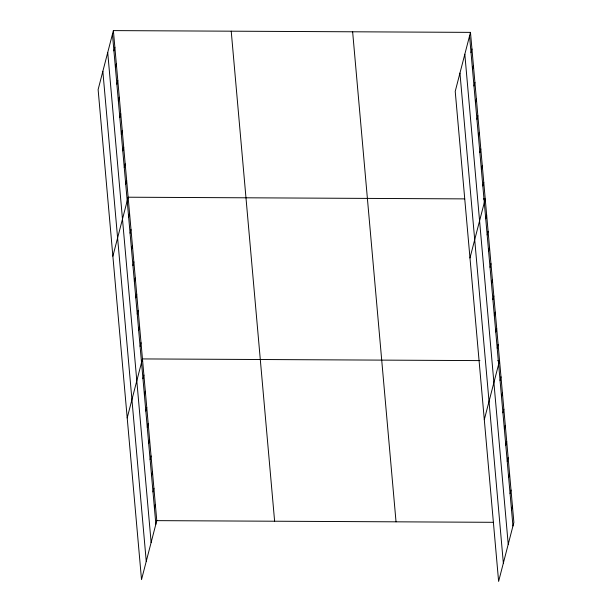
<?xml version="1.0" encoding="UTF-8"?>
<svg xmlns="http://www.w3.org/2000/svg" width="612" height="612" viewBox="0 0 612 612"><rect width="100%" height="100%" fill="white"/><g stroke="black" fill="none" stroke-linecap="round" stroke-linejoin="round"><path stroke-width="0.92" d="M113.381 30.6L98.119 89.589L141.525 579.625L156.779 520.636L113.381 30.6L470.475 32.375L513.881 522.411L498.619 581.4L455.221 91.364L470.475 32.375M113.924 50.85L114.849 47.262M115.4 67.511L116.326 63.923M116.877 84.173L117.802 80.585M118.353 100.835L119.279 97.247M119.83 117.496L120.755 113.909M121.306 134.158L122.232 130.57M122.782 150.82L123.708 147.224M124.251 167.481L125.185 163.886M125.728 184.136L126.661 180.548M112.876 256.198L128.137 197.209L464.653 198.885M128.635 216.969L129.568 213.381M130.073 233.141L130.999 229.554M131.504 249.313L132.429 245.726M132.934 265.486L133.86 261.898M134.365 281.658L135.298 278.07M135.803 297.83L136.728 294.234M137.233 313.994L138.159 310.406M138.664 330.166L139.59 326.578M140.094 346.338L141.028 342.751M127.204 417.912L142.458 358.923L479.915 360.606M142.963 378.683L143.889 375.095M144.394 394.855L145.319 391.267M145.824 411.027L146.758 407.431M147.255 427.199L148.188 423.603M148.693 443.363L149.619 439.776M150.124 459.536L151.049 455.948M151.554 475.708L152.48 472.12M152.985 491.88L153.918 488.292M154.423 508.052L155.349 504.464M471.026 52.632L471.951 49.036M472.495 69.294L473.428 65.698M473.971 85.948L474.904 82.36M475.447 102.609L476.381 99.022M476.924 119.271L477.857 115.683M478.4 135.933L479.326 132.345M479.877 152.595L480.803 149.007M481.353 169.256L482.279 165.668M482.83 185.918L483.755 182.33M469.978 257.981L485.232 198.992L483.365 198.977M485.737 218.752L486.662 215.164M487.167 234.924L488.101 231.328M488.598 251.096L489.531 247.5M490.036 267.26L490.962 263.673M491.467 283.433L492.392 279.845M492.897 299.605L493.823 296.017M494.328 315.777L495.261 312.189M495.766 331.949L496.692 328.361M497.196 348.121L498.122 344.533M484.299 419.687L499.553 360.697L497.686 360.69M500.058 380.457L500.991 376.87M501.488 396.63L502.421 393.042M502.926 412.802L503.852 409.214M504.357 428.974L505.283 425.386M505.787 445.146L506.721 441.558M507.218 461.318L508.151 457.73M508.656 477.49L509.582 473.895M510.087 493.654L511.012 490.067M511.517 509.827L512.443 506.239M156.779 520.636L493.303 522.311M469.549 35.97L512.948 525.999M464.822 54.246L508.22 544.282M459.949 73.088L503.347 563.116M352.634 31.793L396.033 521.822M231.221 31.189L274.62 521.217M112.447 34.188L155.853 524.224M107.72 52.471L151.126 542.507M102.847 71.306L146.253 561.342"/></g></svg>
